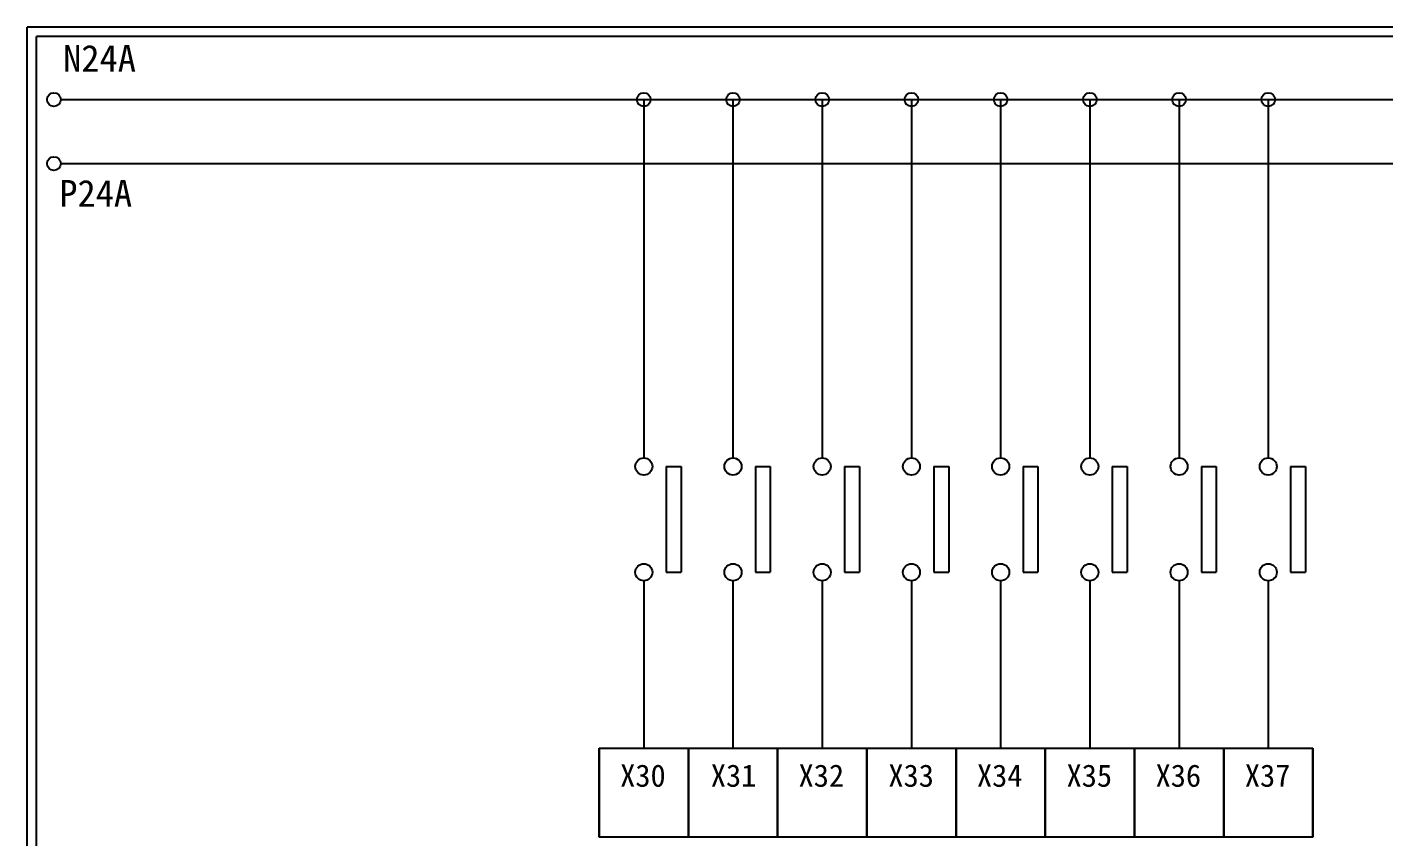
# Model space of a CAD drawing. Extents: x 275 to 562, y 265 to 469.
# Drawn here: x 274.9 to 457.5, y 359.8 to 468.9 of the extents above; entities that cross this region are included whole.
import ezdxf

# ---------------------------------------------------------------- set-up
doc = ezdxf.new("R2010")
doc.units = 0
doc.layers.add('圖框層', color=7, linetype='CONTINUOUS')
doc.layers.add('標尺寸層', color=3, linetype='CONTINUOUS')
doc.styles.add('CNS', font='romanc.shx', dxfattribs={"bigfont": 'chineset.shx'})
doc.styles.add('STSL', font='kaiu.ttf')

msp = doc.modelspace()

# ---------------------------------------------------------------- linework, layer by layer
at = {"layer": '圖框層', "color": 7}
for p, q in [((561.9, 468.91), (274.9, 468.91)), ((274.9, 264.95), (274.9, 468.91)), ((560.65, 467.66), (276.15, 467.66)), ((276.15, 266.2), (276.15, 467.66))]:
    msp.add_line(p, q, dxfattribs=at)
at = {"layer": '標尺寸層', "color": 7}
for p, q in [((279.42, 459.17), (557.02, 459.17)), ((357.84, 459.17), (357.84, 410.94)), ((369.84, 459.17), (369.84, 410.94)), ((381.84, 459.17), (381.84, 410.94)), ((393.84, 459.17), (393.84, 410.94)), ((405.84, 459.17), (405.84, 410.94)), ((417.84, 459.17), (417.84, 410.94)), ((429.84, 459.17), (429.84, 410.94)), ((441.84, 459.17), (441.84, 410.94)), ((279.42, 450.55), (557.02, 450.55)), ((360.85, 409.79), (360.85, 395.56)), ((360.85, 409.79), (362.85, 409.79)), ((362.85, 409.79), (362.85, 395.56)), ((372.85, 409.79), (372.85, 395.56)), ((372.85, 409.79), (374.85, 409.79)), ((374.85, 409.79), (374.85, 395.56)), ((384.85, 409.79), (384.85, 395.56)), ((384.85, 409.79), (386.85, 409.79)), ((386.85, 409.79), (386.85, 395.56)), ((396.85, 409.79), (396.85, 395.56)), ((396.85, 409.79), (398.85, 409.79)), ((398.85, 409.79), (398.85, 395.56)), ((408.85, 409.79), (408.85, 395.56)), ((408.85, 409.79), (410.85, 409.79)), ((410.85, 409.79), (410.85, 395.56)), ((420.85, 409.79), (420.85, 395.56)), ((420.85, 409.79), (422.85, 409.79)), ((422.85, 409.79), (422.85, 395.56)), ((432.85, 409.79), (432.85, 395.56)), ((432.85, 409.79), (434.85, 409.79)), ((434.85, 409.79), (434.85, 395.56)), ((444.85, 409.79), (444.85, 395.56)), ((444.85, 409.79), (446.85, 409.79)), ((446.85, 409.79), (446.85, 395.56)), ((360.85, 395.56), (362.85, 395.56)), ((372.85, 395.56), (374.85, 395.56)), ((384.85, 395.56), (386.85, 395.56)), ((396.85, 395.56), (398.85, 395.56)), ((408.85, 395.56), (410.85, 395.56)), ((420.85, 395.56), (422.85, 395.56)), ((432.85, 395.56), (434.85, 395.56)), ((444.85, 395.56), (446.85, 395.56)), ((357.84, 394.41), (357.84, 371.9)), ((369.84, 394.41), (369.84, 371.9)), ((381.84, 394.41), (381.84, 371.9)), ((393.84, 394.41), (393.84, 371.9)), ((405.84, 394.41), (405.84, 371.9)), ((417.84, 394.41), (417.84, 371.9)), ((429.84, 394.41), (429.84, 371.9)), ((441.84, 394.41), (441.84, 371.9)), ((351.84, 371.9), (363.84, 371.9)), ((351.84, 359.9), (351.84, 371.9)), ((351.84, 371.9), (351.84, 359.9)), ((351.84, 359.9), (351.84, 371.9)), ((363.84, 371.9), (363.84, 359.9)), ((363.84, 371.9), (375.84, 371.9)), ((363.84, 359.9), (363.84, 371.9)), ((375.84, 371.9), (375.84, 359.9)), ((375.84, 371.9), (387.84, 371.9)), ((375.84, 359.9), (375.84, 371.9)), ((387.84, 371.9), (387.84, 359.9)), ((387.84, 371.9), (399.84, 371.9)), ((387.84, 359.9), (387.84, 371.9)), ((399.84, 371.9), (399.84, 359.9)), ((399.84, 371.9), (411.84, 371.9)), ((399.84, 359.9), (399.84, 371.9)), ((411.84, 371.9), (411.84, 359.9)), ((411.84, 371.9), (423.84, 371.9)), ((411.84, 359.9), (411.84, 371.9)), ((423.84, 371.9), (423.84, 359.9)), ((423.84, 371.9), (435.84, 371.9)), ((423.84, 359.9), (423.84, 371.9)), ((435.84, 371.9), (435.84, 359.9)), ((435.84, 371.9), (447.84, 371.9)), ((435.84, 359.9), (435.84, 371.9)), ((447.84, 371.9), (447.84, 359.9)), ((447.84, 359.9), (447.84, 371.9)), ((363.84, 359.9), (351.84, 359.9)), ((375.84, 359.9), (363.84, 359.9)), ((387.84, 359.9), (375.84, 359.9)), ((399.84, 359.9), (387.84, 359.9)), ((411.84, 359.9), (399.84, 359.9)), ((423.84, 359.9), (411.84, 359.9)), ((435.84, 359.9), (423.84, 359.9)), ((447.84, 359.9), (435.84, 359.9))]:
    msp.add_line(p, q, dxfattribs=at)
for centre, radius in [((278.5, 459.17), 0.92), ((357.84, 459.17), 0.92), ((369.84, 459.17), 0.92), ((381.84, 459.17), 0.92), ((393.84, 459.17), 0.92), ((405.84, 459.17), 0.92), ((417.84, 459.17), 0.92), ((429.84, 459.17), 0.92), ((441.84, 459.17), 0.92), ((278.5, 450.55), 0.92), ((357.84, 409.79), 1.15), ((369.84, 409.79), 1.15), ((381.84, 409.79), 1.15), ((393.84, 409.79), 1.15), ((405.84, 409.79), 1.15), ((417.84, 409.79), 1.15), ((429.84, 409.79), 1.15), ((441.84, 409.79), 1.15), ((357.84, 395.56), 1.15), ((369.84, 395.56), 1.15), ((381.84, 395.56), 1.15), ((393.84, 395.56), 1.15), ((405.84, 395.56), 1.15), ((417.84, 395.56), 1.15), ((429.84, 395.56), 1.15), ((441.84, 395.56), 1.15)]:
    msp.add_circle(centre, radius, dxfattribs=at)

# ---------------------------------------------------------------- texts
at = {"layer": '圖框層', "color": 7, "style": 'STSL'}
for s, p in [('N24A', (279.74, 462.92)), ('P24A', (279.22, 444.76))]:
    msp.add_text(s, height=3.6, dxfattribs=at).set_placement(p)
at = {"layer": '標尺寸層', "color": 7, "char_height": 3, "attachment_point": 1, "style": 'CNS'}
for s, insert in [('\\pi2.734;{\\fMingLiU|b0|i0|c136|p49;X30}', (351.93, 369.7)), ('\\pi2.9259;{\\fMingLiU|b0|i0|c136|p49;X31}', (363.93, 369.7)), ('\\pi2.7318;{\\fMingLiU|b0|i0|c136|p49;X32}', (375.93, 369.7)), ('\\pi2.8103;{\\fMingLiU|b0|i0|c136|p49;X33}', (387.93, 369.7)), ('\\pi2.7253;{\\fMingLiU|b0|i0|c136|p49;X34}', (399.93, 369.7)), ('\\pi2.7754;{\\fMingLiU|b0|i0|c136|p49;X35}', (411.93, 369.7)), ('\\pi2.7536;{\\fMingLiU|b0|i0|c136|p49;X36}', (423.93, 369.7)), ('\\pi2.758;{\\fMingLiU|b0|i0|c136|p49;X37}', (435.93, 369.7))]:
    msp.add_mtext_dynamic_manual_height_columns(s, width=12, gutter_width=32.5, heights=[8.35], dxfattribs=dict(at, insert=insert))

doc.saveas('drawing.dxf')
